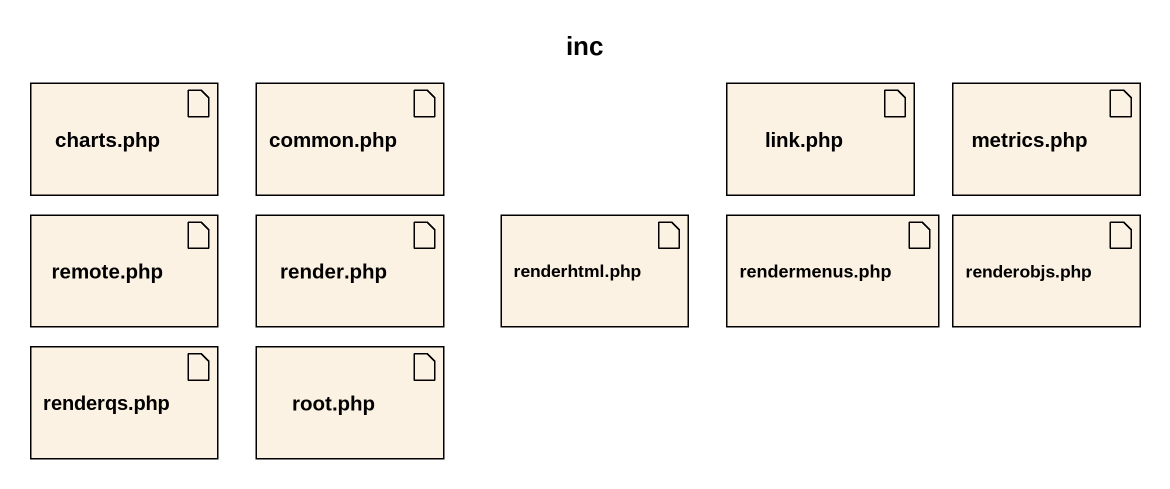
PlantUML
@startuml
title inc
artifact "charts.php" as charts_php
artifact "common.php" as common_php
artifact "link.php" as link_php
artifact "metrics.php" as metrics_php
artifact "remote.php" as remote_php
artifact "render.php" as render_php
artifact "renderhtml.php" as renderhtml_php
artifact "rendermenus.php" as rendermenus_php
artifact "renderobjs.php" as renderobjs_php
artifact "renderqs.php" as renderqs_php
artifact "root.php" as root_php
@enduml
